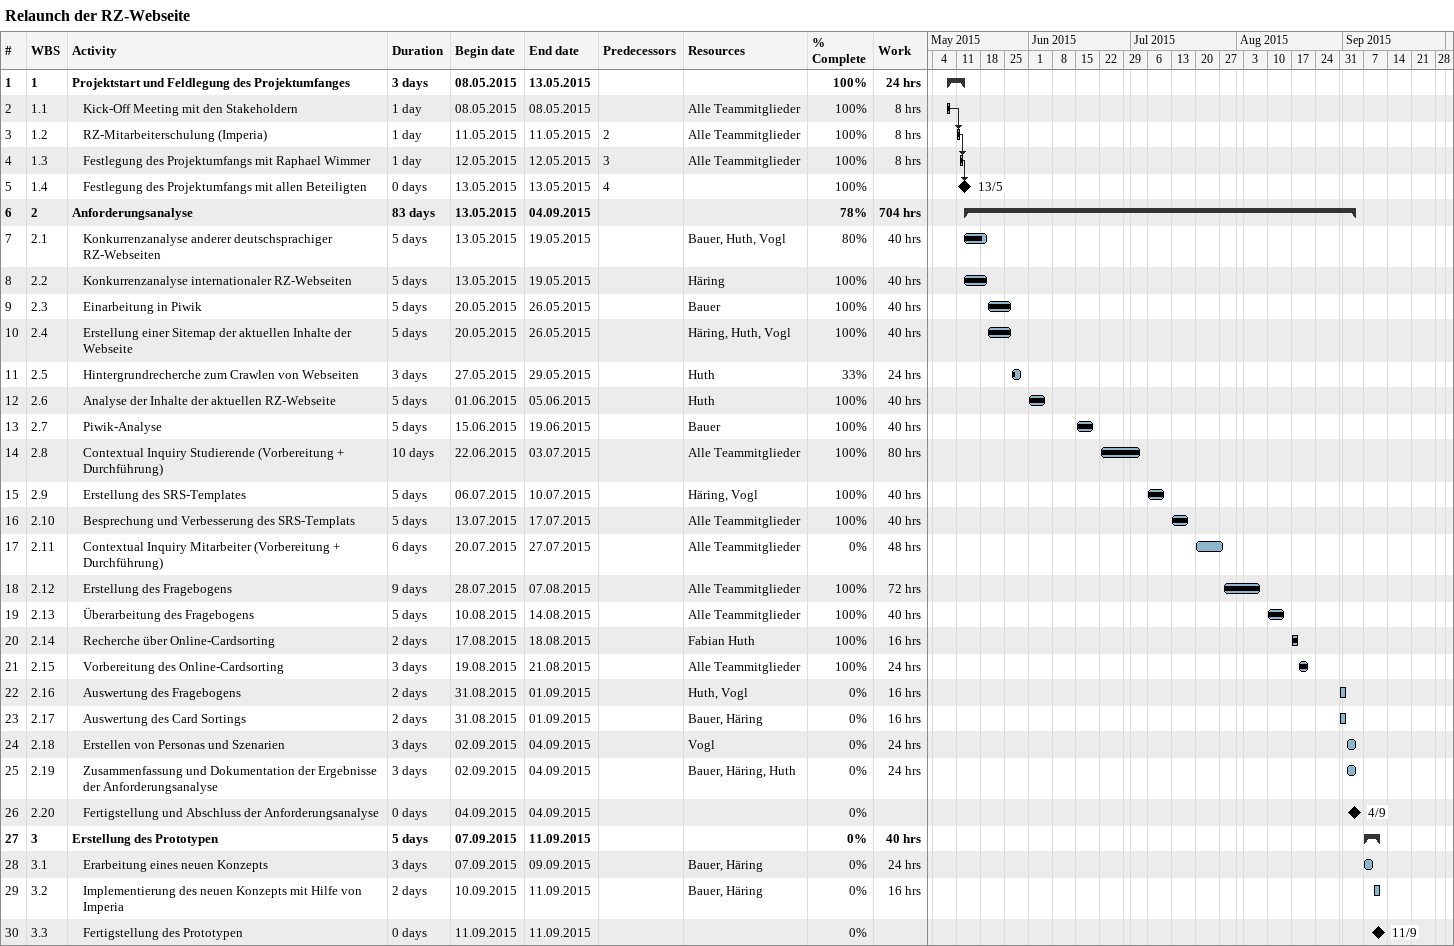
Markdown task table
Relaunch der RZ-Webseite

| ID | WBS | Task | Duration | Start | Finish | Predecessors | Resources | % complete | Work (h) |
|---|---|---|---|---|---|---|---|---|---|
| 1 | 1 | **Projektstart und Feldlegung des Projektumfanges** | 3d | 2015-05-08 | 2015-05-13 |  |  | 100 | 24 |
| 2 | 1.1 | Kick-Off Meeting mit den Stakeholdern | 1d | 2015-05-08 | 2015-05-08 |  | Alle Teammitglieder | 100 | 8 |
| 3 | 1.2 | RZ-Mitarbeiterschulung (Imperia) | 1d | 2015-05-11 | 2015-05-11 | 2 | Alle Teammitglieder | 100 | 8 |
| 4 | 1.3 | Festlegung des Projektumfangs mit Raphael Wimmer | 1d | 2015-05-12 | 2015-05-12 | 3 | Alle Teammitglieder | 100 | 8 |
| 5 | 1.4 | Festlegung des Projektumfangs mit allen Beteiligten | 0d | 2015-05-13 | 2015-05-13 | 4 |  | 100 |  |
| 6 | 2 | **Anforderungsanalyse** | 83d | 2015-05-13 | 2015-09-04 |  |  | 78 | 704 |
| 7 | 2.1 | Konkurrenzanalyse anderer deutschsprachiger RZ-Webseiten | 5d | 2015-05-13 | 2015-05-19 |  | Bauer, Huth, Vogl | 80 | 40 |
| 8 | 2.2 | Konkurrenzanalyse internationaler RZ-Webseiten | 5d | 2015-05-13 | 2015-05-19 |  | Häring | 100 | 40 |
| 9 | 2.3 | Einarbeitung in Piwik | 5d | 2015-05-20 | 2015-05-26 |  | Bauer | 100 | 40 |
| 10 | 2.4 | Erstellung einer Sitemap der aktuellen Inhalte der Webseite | 5d | 2015-05-20 | 2015-05-26 |  | Häring, Huth, Vogl | 100 | 40 |
| 11 | 2.5 | Hintergrundrecherche zum Crawlen von Webseiten | 3d | 2015-05-27 | 2015-05-29 |  | Huth | 33 | 24 |
| 12 | 2.6 | Analyse der Inhalte der aktuellen RZ-Webseite | 5d | 2015-06-01 | 2015-06-05 |  | Huth | 100 | 40 |
| 13 | 2.7 | Piwik-Analyse | 5d | 2015-06-15 | 2015-06-19 |  | Bauer | 100 | 40 |
| 14 | 2.8 | Contextual Inquiry Studierende (Vorbereitung + Durchführung) | 10d | 2015-06-22 | 2015-07-03 |  | Alle Teammitglieder | 100 | 80 |
| 15 | 2.9 | Erstellung des SRS-Templates | 5d | 2015-07-06 | 2015-07-10 |  | Häring, Vogl | 100 | 40 |
| 16 | 2.10 | Besprechung und Verbesserung des SRS-Templats | 5d | 2015-07-13 | 2015-07-17 |  | Alle Teammitglieder | 100 | 40 |
| 17 | 2.11 | Contextual Inquiry Mitarbeiter (Vorbereitung + Durchführung) | 6d | 2015-07-20 | 2015-07-27 |  | Alle Teammitglieder | 0 | 48 |
| 18 | 2.12 | Erstellung des Fragebogens | 9d | 2015-07-28 | 2015-08-07 |  | Alle Teammitglieder | 100 | 72 |
| 19 | 2.13 | Überarbeitung des Fragebogens | 5d | 2015-08-10 | 2015-08-14 |  | Alle Teammitglieder | 100 | 40 |
| 20 | 2.14 | Recherche über Online-Cardsorting | 2d | 2015-08-17 | 2015-08-18 |  | Fabian Huth | 100 | 16 |
| 21 | 2.15 | Vorbereitung des Online-Cardsorting | 3d | 2015-08-19 | 2015-08-21 |  | Alle Teammitglieder | 100 | 24 |
| 22 | 2.16 | Auswertung des Fragebogens | 2d | 2015-08-31 | 2015-09-01 |  | Huth, Vogl | 0 | 16 |
| 23 | 2.17 | Auswertung des Card Sortings | 2d | 2015-08-31 | 2015-09-01 |  | Bauer, Häring | 0 | 16 |
| 24 | 2.18 | Erstellen von Personas und Szenarien | 3d | 2015-09-02 | 2015-09-04 |  | Vogl | 0 | 24 |
| 25 | 2.19 | Zusammenfassung und Dokumentation der Ergebnisse der Anforderungsanalyse | 3d | 2015-09-02 | 2015-09-04 |  | Bauer, Häring, Huth | 0 | 24 |
| 26 | 2.20 | Fertigstellung und Abschluss der Anforderungsanalyse | 0d | 2015-09-04 | 2015-09-04 |  |  | 0 |  |
| 27 | 3 | **Erstellung des Prototypen** | 5d | 2015-09-07 | 2015-09-11 |  |  | 0 | 40 |
| 28 | 3.1 | Erarbeitung eines neuen Konzepts | 3d | 2015-09-07 | 2015-09-09 |  | Bauer, Häring | 0 | 24 |
| 29 | 3.2 | Implementierung des neuen Konzepts mit Hilfe von Imperia | 2d | 2015-09-10 | 2015-09-11 |  | Bauer, Häring | 0 | 16 |
| 30 | 3.3 | Fertigstellung des Prototypen | 0d | 2015-09-11 | 2015-09-11 |  |  | 0 |  |
